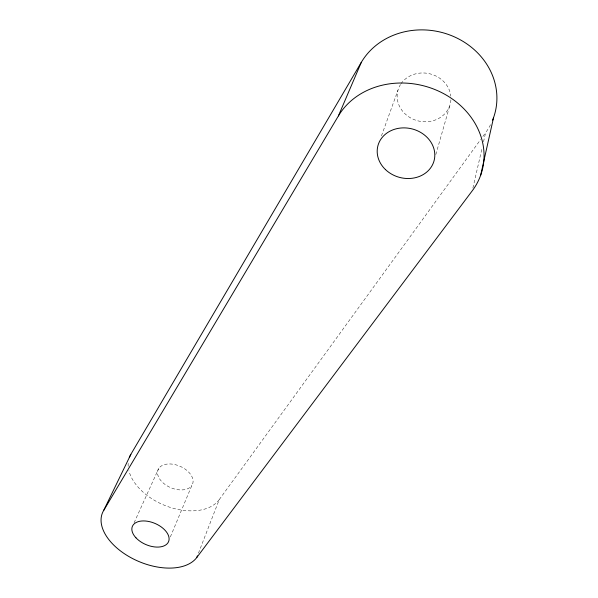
<?xml version="1.0" encoding="UTF-8"?>
<svg xmlns="http://www.w3.org/2000/svg" width="598" height="598" viewBox="0 0 598 598"><rect width="100%" height="100%" fill="white"/><g stroke="black" fill="none" stroke-linecap="round" stroke-linejoin="round"><path stroke-width="0.45" stroke-dasharray="2.99 2.24" d="M472.898 188.056L482.07 148.125M483.528 141.771L485.613 132.696A72.194 64.823 12.8 0 0 491.137 123.45M435.822 154.553L449.92 105.188M381.449 135.896L397.932 90.328M198.431 553.217L219.249 499.607L480.68 139.491M170.355 536.952L191.801 485.554A18.695 11.676 23.1 0 0 172.815 464.198A18.695 11.676 23.1 0 0 161.296 481.098A18.695 11.676 23.1 0 0 191.801 485.554M134.087 522.779L158.657 468.578M482.878 136.471L485.613 132.696M219.249 499.607A49.866 31.156 23.1 0 1 170.333 507.425A49.866 31.156 23.1 0 1 128.899 470.693M128.189 466.305A49.866 31.156 23.1 0 1 128.196 462.897M450.922 99.821A27.052 24.271 12.9 0 1 416.604 120.49A27.052 24.271 12.9 0 1 400.51 84.52M401.019 83.75A27.052 24.271 12.9 0 1 430.014 73.846A27.052 24.271 12.9 0 1 450.832 96.158"/><path stroke-width="0.9" d="M480.635 175.341L493.552 117.664M492.595 120.161A72.194 64.823 12.8 0 0 453.949 36.665A72.194 64.823 12.8 0 0 361.312 62.327L130.857 454.338L103.641 510.528A52.392 30.707 23 0 0 133.451 559.003A52.392 30.707 23 0 0 196.757 557.538L197.43 555.811M103.641 510.528L338.401 115.93L361.312 62.327M196.757 557.538L472.271 190.777A77.583 66.901 14.9 0 0 444.919 94.335A77.583 66.901 14.9 0 0 338.401 115.93M129.317 457.627A49.866 31.156 23.1 0 1 130.857 454.338M135.978 537.826A19.637 11.504 23 0 0 167.851 542.947A19.637 11.504 23 0 0 147.579 521.269A19.637 11.504 23 0 0 135.978 537.826M385.471 169.585A29.063 25.041 14.9 0 0 433.774 161.737A29.063 25.041 14.9 0 0 398.754 128.286A29.063 25.041 14.9 0 0 385.471 169.585"/></g></svg>
